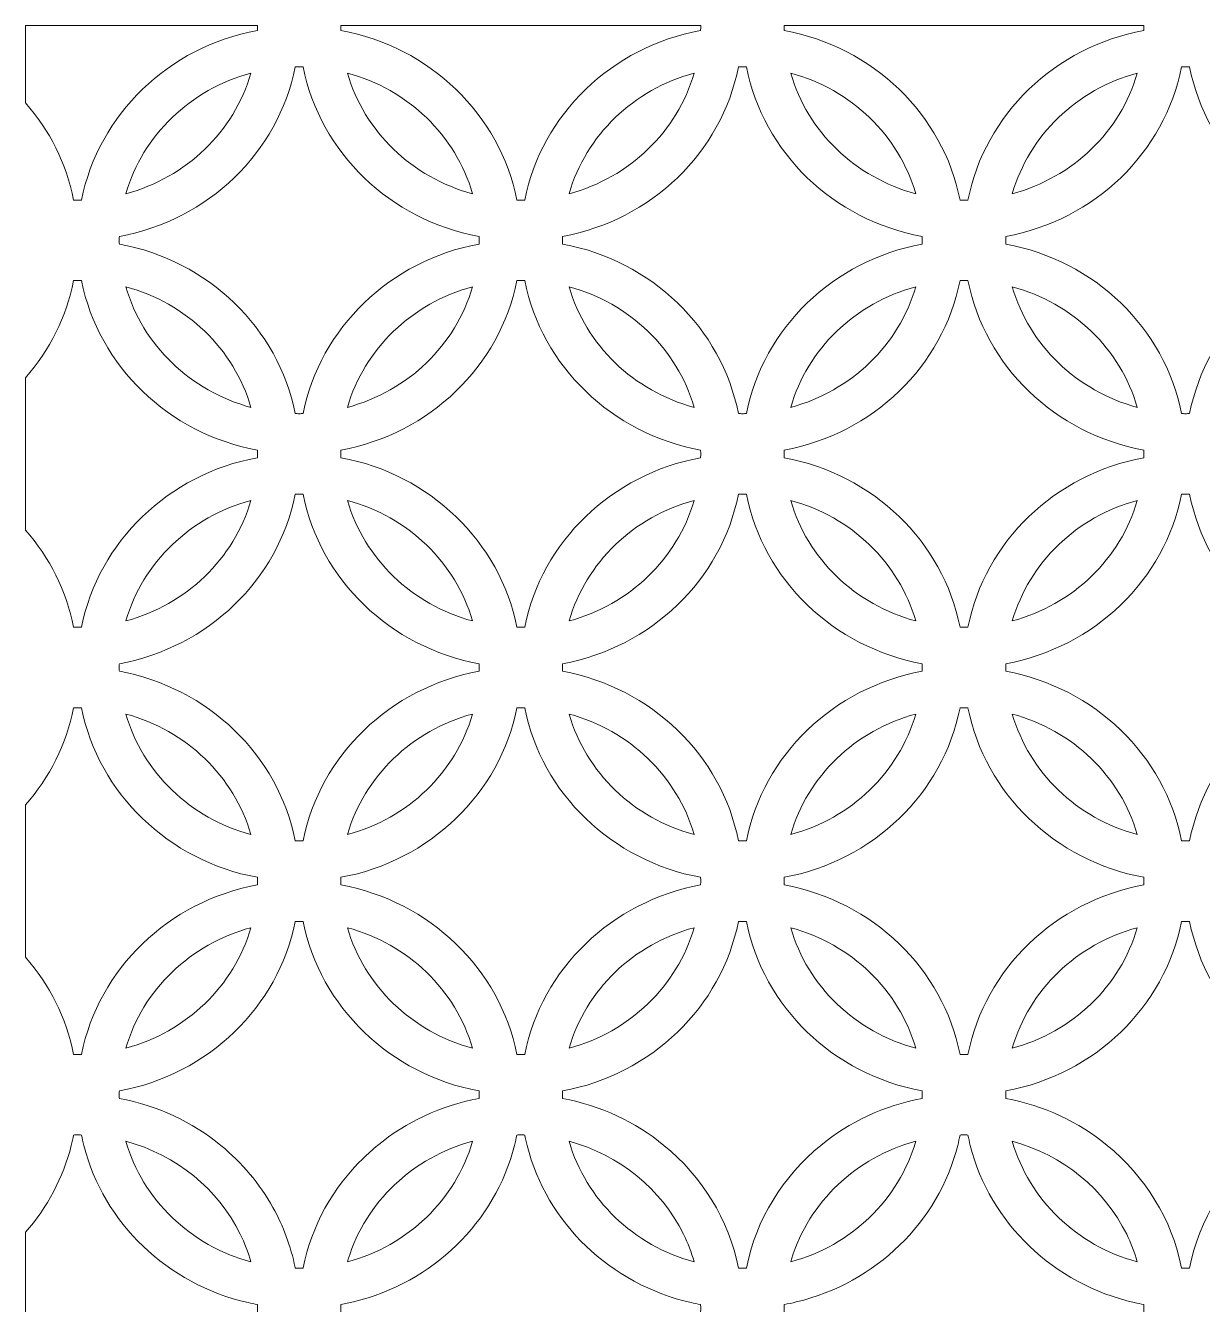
# Model space of a CAD drawing. Header units: millimetres. Extents: x -1200 to 1200, y -590 to 590.
# Drawn here: x -1200 to -657, y 0 to 590 of the extents above; entities that cross this region are included whole.
import ezdxf

# ---------------------------------------------------------------- set-up
doc = ezdxf.new("R2010")
doc.units = ezdxf.units.MM
doc.header["$MEASUREMENT"] = 0
doc.layers.add('Layer 1', color=7, linetype='Continuous')

msp = doc.modelspace()

# ---------------------------------------------------------------- linework, layer by layer
at = {"layer": 'Layer 1', "color": 250, "lineweight": 20}
for points, knots in [([(-1200.05, 589.9734), (-1200.05, 589.9734), (-1093.0627, 589.9734), (-1093.0627, 589.9734), (-1093.0614, 589.8095), (-1093.0606, 589.6453), (-1093.0606, 589.481), (-1093.0606, 588.8933), (-1093.0702, 588.3088), (-1093.0831, 587.7244), (-1134.0907, 580.1821), (-1166.4067, 549.0254), (-1174.2332, 509.4997), (-1174.8402, 509.4868), (-1175.4471, 509.4771), (-1176.0541, 509.4771), (-1176.6644, 509.4771), (-1177.2714, 509.4868), (-1177.8783, 509.4997), (-1181.2166, 526.366), (-1189.0187, 541.7061), (-1200.05, 554.3401), (-1200.05, 554.3401), (-1200.05, 589.9734), (-1200.05, 589.9734)], [0, 0, 0, 0, 0.125, 0.125, 0.125, 0.25, 0.25, 0.25, 0.375, 0.375, 0.375, 0.5, 0.5, 0.5, 0.625, 0.625, 0.625, 0.75, 0.75, 0.75, 0.875, 0.875, 0.875, 1, 1, 1, 1]), ([(-1054.5692, 589.9734), (-1054.5692, 589.9734), (-888.5832, 589.9734), (-888.5832, 589.9734), (-888.5818, 589.8095), (-888.581, 589.6453), (-888.581, 589.481), (-888.581, 588.8933), (-888.5908, 588.3088), (-888.6036, 587.7244), (-929.6114, 580.1821), (-961.9305, 549.0254), (-969.7537, 509.4997), (-970.3607, 509.4868), (-970.9676, 509.4771), (-971.5779, 509.4771), (-972.185, 509.4771), (-972.7918, 509.4868), (-973.3989, 509.4997), (-981.222, 549.0254), (-1013.5443, 580.1821), (-1054.5488, 587.7244), (-1054.5617, 588.3088), (-1054.5714, 588.8933), (-1054.5714, 589.481), (-1054.5714, 589.6453), (-1054.5705, 589.8095), (-1054.5692, 589.9734)], [0, 0, 0, 0, 0.11111111, 0.11111111, 0.11111111, 0.22222222, 0.22222222, 0.22222222, 0.33333333, 0.33333333, 0.33333333, 0.44444444, 0.44444444, 0.44444444, 0.55555556, 0.55555556, 0.55555556, 0.66666667, 0.66666667, 0.66666667, 0.77777778, 0.77777778, 0.77777778, 0.88888889, 0.88888889, 0.88888889, 1, 1, 1, 1]), ([(-850.0897, 589.9734), (-850.0897, 589.9734), (-684.1037, 589.9734), (-684.1037, 589.9734), (-684.1024, 589.8095), (-684.1016, 589.6453), (-684.1016, 589.481), (-684.1016, 588.8933), (-684.1112, 588.3088), (-684.1241, 587.7244), (-725.1286, 580.1821), (-757.4477, 549.0254), (-765.274, 509.4997), (-765.881, 509.4868), (-766.4879, 509.4771), (-767.095, 509.4771), (-767.7051, 509.4771), (-768.3122, 509.4868), (-768.9192, 509.4997), (-776.7425, 549.0254), (-809.0648, 580.1821), (-850.069, 587.7244), (-850.0822, 588.3088), (-850.0918, 588.8933), (-850.0918, 589.481), (-850.0918, 589.6453), (-850.091, 589.8095), (-850.0897, 589.9734)], [0, 0, 0, 0, 0.11111111, 0.11111111, 0.11111111, 0.22222222, 0.22222222, 0.22222222, 0.33333333, 0.33333333, 0.33333333, 0.44444444, 0.44444444, 0.44444444, 0.55555556, 0.55555556, 0.55555556, 0.66666667, 0.66666667, 0.66666667, 0.77777778, 0.77777778, 0.77777778, 0.88888889, 0.88888889, 0.88888889, 1, 1, 1, 1]), ([(-1075.6386, 410.9437), (-1083.4649, 450.4695), (-1115.7809, 481.6263), (-1156.7884, 489.1685), (-1156.8013, 489.7529), (-1156.8112, 490.3373), (-1156.8112, 490.9249), (-1156.8112, 491.5125), (-1156.8013, 492.0969), (-1156.7884, 492.6814), (-1115.7842, 500.2237), (-1083.4617, 531.3805), (-1075.6386, 570.9061), (-1075.0317, 570.919), (-1074.4246, 570.9288), (-1073.8145, 570.9288), (-1073.2073, 570.9288), (-1072.6005, 570.919), (-1071.9934, 570.9061), (-1064.1703, 531.3805), (-1031.851, 500.2237), (-990.8435, 492.6814), (-990.8304, 492.0969), (-990.8208, 491.5125), (-990.8208, 490.9249), (-990.8208, 490.3373), (-990.8304, 489.7529), (-990.8435, 489.1685), (-1031.8479, 481.6263), (-1064.1703, 450.4727), (-1071.9934, 410.9437), (-1072.6005, 410.931), (-1073.2073, 410.9211), (-1073.8145, 410.9211), (-1074.4246, 410.9211), (-1075.0317, 410.931), (-1075.6386, 410.9437)], [0, 0, 0, 0, 0.08333333, 0.08333333, 0.08333333, 0.16666667, 0.16666667, 0.16666667, 0.25, 0.25, 0.25, 0.33333333, 0.33333333, 0.33333333, 0.41666667, 0.41666667, 0.41666667, 0.5, 0.5, 0.5, 0.58333333, 0.58333333, 0.58333333, 0.66666667, 0.66666667, 0.66666667, 0.75, 0.75, 0.75, 0.83333333, 0.83333333, 0.83333333, 0.91666667, 0.91666667, 0.91666667, 1, 1, 1, 1]), ([(-1153.7826, 512.3957), (-1146.0176, 539.3166), (-1124.0139, 560.5259), (-1096.089, 568.0102), (-1103.8542, 541.0893), (-1125.8577, 519.8799), (-1153.7826, 512.3957)], [0, 0, 0, 0, 0.5, 0.5, 0.5, 1, 1, 1, 1]), ([(-993.8493, 512.3957), (-1021.7743, 519.8799), (-1043.7778, 541.0893), (-1051.5429, 568.0102), (-1023.6178, 560.5259), (-1001.6143, 539.3166), (-993.8493, 512.3957)], [0, 0, 0, 0, 0.5, 0.5, 0.5, 1, 1, 1, 1]), ([(-871.159, 410.9437), (-878.9822, 450.4695), (-911.3046, 481.6263), (-952.3091, 489.1685), (-952.3219, 489.7529), (-952.3317, 490.3373), (-952.3317, 490.9249), (-952.3317, 491.5125), (-952.3219, 492.0969), (-952.3091, 492.6814), (-911.3046, 500.2237), (-878.9822, 531.3805), (-871.159, 570.9061), (-870.5521, 570.919), (-869.945, 570.9288), (-869.3348, 570.9288), (-868.7279, 570.9288), (-868.1207, 570.919), (-867.514, 570.9061), (-859.6909, 531.3805), (-827.3717, 500.2237), (-786.3639, 492.6814), (-786.351, 492.0969), (-786.3412, 491.5125), (-786.3412, 490.9249), (-786.3412, 490.3373), (-786.351, 489.7529), (-786.3639, 489.1685), (-827.3683, 481.6263), (-859.6909, 450.4727), (-867.514, 410.9437), (-868.1207, 410.931), (-868.7279, 410.9211), (-869.3348, 410.9211), (-869.945, 410.9211), (-870.5521, 410.931), (-871.159, 410.9437)], [0, 0, 0, 0, 0.08333333, 0.08333333, 0.08333333, 0.16666667, 0.16666667, 0.16666667, 0.25, 0.25, 0.25, 0.33333333, 0.33333333, 0.33333333, 0.41666667, 0.41666667, 0.41666667, 0.5, 0.5, 0.5, 0.58333333, 0.58333333, 0.58333333, 0.66666667, 0.66666667, 0.66666667, 0.75, 0.75, 0.75, 0.83333333, 0.83333333, 0.83333333, 0.91666667, 0.91666667, 0.91666667, 1, 1, 1, 1]), ([(-949.3032, 512.3957), (-941.5381, 539.3166), (-919.5345, 560.5259), (-891.6096, 568.0102), (-899.3746, 541.0893), (-921.3781, 519.8799), (-949.3032, 512.3957)], [0, 0, 0, 0, 0.5, 0.5, 0.5, 1, 1, 1, 1]), ([(-789.3698, 512.3957), (-817.2949, 519.8799), (-839.2982, 541.0893), (-847.0635, 568.0102), (-819.1383, 560.5259), (-797.1348, 539.3166), (-789.3698, 512.3957)], [0, 0, 0, 0, 0.5, 0.5, 0.5, 1, 1, 1, 1]), ([(-666.6795, 410.9437), (-674.5027, 450.4695), (-706.8218, 481.6263), (-747.8294, 489.1685), (-747.8423, 489.7529), (-747.8519, 490.3373), (-747.8519, 490.9249), (-747.8519, 491.5125), (-747.8423, 492.0969), (-747.8294, 492.6814), (-706.825, 500.2237), (-674.5027, 531.3805), (-666.6795, 570.9061), (-666.0725, 570.919), (-665.4656, 570.9288), (-664.8554, 570.9288), (-664.2483, 570.9288), (-663.6415, 570.919), (-663.0343, 570.9061), (-655.2113, 531.3805), (-622.8886, 500.2237), (-581.8845, 492.6814), (-581.8714, 492.0969), (-581.8619, 491.5125), (-581.8619, 490.9249), (-581.8619, 490.3373), (-581.8714, 489.7529), (-581.8845, 489.1685), (-622.8886, 481.6263), (-655.2113, 450.4727), (-663.0343, 410.9437), (-663.6415, 410.931), (-664.2483, 410.9211), (-664.8554, 410.9211), (-665.4656, 410.9211), (-666.0725, 410.931), (-666.6795, 410.9437)], [0, 0, 0, 0, 0.08333333, 0.08333333, 0.08333333, 0.16666667, 0.16666667, 0.16666667, 0.25, 0.25, 0.25, 0.33333333, 0.33333333, 0.33333333, 0.41666667, 0.41666667, 0.41666667, 0.5, 0.5, 0.5, 0.58333333, 0.58333333, 0.58333333, 0.66666667, 0.66666667, 0.66666667, 0.75, 0.75, 0.75, 0.83333333, 0.83333333, 0.83333333, 0.91666667, 0.91666667, 0.91666667, 1, 1, 1, 1]), ([(-744.8236, 512.3957), (-737.0585, 539.3166), (-715.055, 560.5259), (-687.13, 568.0102), (-694.895, 541.0893), (-716.8987, 519.8799), (-744.8236, 512.3957)], [0, 0, 0, 0, 0.5, 0.5, 0.5, 1, 1, 1, 1]), ([(-1200.05, 357.2306), (-1200.05, 357.2306), (-1200.05, 427.5104), (-1200.05, 427.5104), (-1189.0186, 440.1446), (-1181.2167, 455.4854), (-1177.8783, 472.3536), (-1177.2714, 472.3632), (-1176.6644, 472.373), (-1176.0541, 472.373), (-1175.4471, 472.373), (-1174.8402, 472.3632), (-1174.2332, 472.3536), (-1166.41, 432.8247), (-1134.0876, 401.671), (-1093.0831, 394.1256), (-1093.0702, 393.5443), (-1093.0606, 392.9601), (-1093.0606, 392.3725), (-1093.0606, 391.7848), (-1093.0702, 391.1971), (-1093.0831, 390.6161), (-1134.0907, 383.0737), (-1166.4067, 351.9168), (-1174.2332, 312.3911), (-1174.8402, 312.3784), (-1175.4471, 312.3688), (-1176.0541, 312.3688), (-1176.6644, 312.3688), (-1177.2714, 312.3784), (-1177.8783, 312.3911), (-1181.2166, 329.2574), (-1189.0187, 344.597), (-1200.05, 357.2306)], [0, 0, 0, 0, 0.09090909, 0.09090909, 0.09090909, 0.18181818, 0.18181818, 0.18181818, 0.27272727, 0.27272727, 0.27272727, 0.36363636, 0.36363636, 0.36363636, 0.45454545, 0.45454545, 0.45454545, 0.54545455, 0.54545455, 0.54545455, 0.63636364, 0.63636364, 0.63636364, 0.72727273, 0.72727273, 0.72727273, 0.81818182, 0.81818182, 0.81818182, 0.90909091, 0.90909091, 0.90909091, 1, 1, 1, 1]), ([(-1054.5714, 392.3725), (-1054.5714, 392.9601), (-1054.5617, 393.5443), (-1054.5488, 394.1256), (-1013.5411, 401.671), (-981.222, 432.8247), (-973.3989, 472.3536), (-972.7918, 472.3632), (-972.185, 472.373), (-971.5779, 472.373), (-970.9676, 472.373), (-970.3607, 472.3632), (-969.7537, 472.3536), (-961.9305, 432.8247), (-929.6081, 401.671), (-888.6036, 394.1256), (-888.5908, 393.5443), (-888.581, 392.9601), (-888.581, 392.3725), (-888.581, 391.7848), (-888.5908, 391.1971), (-888.6036, 390.6161), (-929.6114, 383.0737), (-961.9305, 351.9168), (-969.7537, 312.3911), (-970.3607, 312.3784), (-970.9676, 312.3688), (-971.5779, 312.3688), (-972.185, 312.3688), (-972.7918, 312.3784), (-973.3989, 312.3911), (-981.222, 351.9168), (-1013.5443, 383.0706), (-1054.5488, 390.6161), (-1054.5617, 391.1971), (-1054.5714, 391.7848), (-1054.5714, 392.3725)], [0, 0, 0, 0, 0.08333333, 0.08333333, 0.08333333, 0.16666667, 0.16666667, 0.16666667, 0.25, 0.25, 0.25, 0.33333333, 0.33333333, 0.33333333, 0.41666667, 0.41666667, 0.41666667, 0.5, 0.5, 0.5, 0.58333333, 0.58333333, 0.58333333, 0.66666667, 0.66666667, 0.66666667, 0.75, 0.75, 0.75, 0.83333333, 0.83333333, 0.83333333, 0.91666667, 0.91666667, 0.91666667, 1, 1, 1, 1]), ([(-850.0918, 392.3725), (-850.0918, 392.9601), (-850.0822, 393.5443), (-850.069, 394.1256), (-809.0615, 401.671), (-776.7425, 432.8247), (-768.9192, 472.3536), (-768.3122, 472.3632), (-767.7051, 472.373), (-767.095, 472.373), (-766.4879, 472.373), (-765.881, 472.3632), (-765.274, 472.3536), (-757.451, 432.8247), (-725.1286, 401.671), (-684.1241, 394.1256), (-684.1112, 393.5443), (-684.1016, 392.9601), (-684.1016, 392.3725), (-684.1016, 391.7848), (-684.1112, 391.1971), (-684.1241, 390.6161), (-725.1286, 383.0737), (-757.4477, 351.9168), (-765.274, 312.3911), (-765.881, 312.3784), (-766.4879, 312.3688), (-767.095, 312.3688), (-767.7051, 312.3688), (-768.3122, 312.3784), (-768.9192, 312.3911), (-776.7425, 351.9168), (-809.0648, 383.0706), (-850.069, 390.6161), (-850.0822, 391.1971), (-850.0918, 391.7848), (-850.0918, 392.3725)], [0, 0, 0, 0, 0.08333333, 0.08333333, 0.08333333, 0.16666667, 0.16666667, 0.16666667, 0.25, 0.25, 0.25, 0.33333333, 0.33333333, 0.33333333, 0.41666667, 0.41666667, 0.41666667, 0.5, 0.5, 0.5, 0.58333333, 0.58333333, 0.58333333, 0.66666667, 0.66666667, 0.66666667, 0.75, 0.75, 0.75, 0.83333333, 0.83333333, 0.83333333, 0.91666667, 0.91666667, 0.91666667, 1, 1, 1, 1]), ([(-1096.089, 413.8431), (-1124.0139, 421.3273), (-1146.0176, 442.5366), (-1153.7826, 469.4544), (-1125.8577, 461.97), (-1103.8542, 440.7608), (-1096.089, 413.8431)], [0, 0, 0, 0, 0.5, 0.5, 0.5, 1, 1, 1, 1]), ([(-1051.5429, 413.8431), (-1043.7778, 440.7608), (-1021.7743, 461.97), (-993.8493, 469.4544), (-1001.6143, 442.5366), (-1023.6178, 421.3273), (-1051.5429, 413.8431)], [0, 0, 0, 0, 0.5, 0.5, 0.5, 1, 1, 1, 1]), ([(-891.6096, 413.8431), (-919.5345, 421.3273), (-941.5381, 442.5366), (-949.3032, 469.4544), (-921.3781, 461.97), (-899.3746, 440.7608), (-891.6096, 413.8431)], [0, 0, 0, 0, 0.5, 0.5, 0.5, 1, 1, 1, 1]), ([(-847.0635, 413.8431), (-839.2982, 440.7608), (-817.2949, 461.97), (-789.3698, 469.4544), (-797.1348, 442.5366), (-819.1383, 421.3273), (-847.0635, 413.8431)], [0, 0, 0, 0, 0.5, 0.5, 0.5, 1, 1, 1, 1]), ([(-687.13, 413.8431), (-715.055, 421.3273), (-737.0585, 442.5366), (-744.8236, 469.4544), (-716.8987, 461.97), (-694.895, 440.7608), (-687.13, 413.8431)], [0, 0, 0, 0, 0.5, 0.5, 0.5, 1, 1, 1, 1]), ([(-1156.7884, 295.573), (-1115.7842, 303.1152), (-1083.4617, 334.2688), (-1075.6386, 373.7977), (-1075.0317, 373.8106), (-1074.4246, 373.8202), (-1073.8145, 373.8202), (-1073.2073, 373.8202), (-1072.6005, 373.8106), (-1071.9934, 373.7977), (-1064.1703, 334.2722), (-1031.851, 303.1152), (-990.8435, 295.573), (-990.8304, 294.9887), (-990.8208, 294.4042), (-990.8208, 293.8166), (-990.8208, 293.229), (-990.8304, 292.6445), (-990.8435, 292.0602), (-1031.8479, 284.518), (-1064.1703, 253.3612), (-1071.9934, 213.8354), (-1072.6005, 213.8226), (-1073.2073, 213.8129), (-1073.8145, 213.8129), (-1074.4246, 213.8129), (-1075.0317, 213.8226), (-1075.6386, 213.8354), (-1083.4649, 253.3612), (-1115.7809, 284.518), (-1156.7884, 292.0602), (-1156.8013, 292.6445), (-1156.8112, 293.229), (-1156.8112, 293.8166), (-1156.8112, 294.4042), (-1156.8013, 294.9887), (-1156.7884, 295.573)], [0, 0, 0, 0, 0.08333333, 0.08333333, 0.08333333, 0.16666667, 0.16666667, 0.16666667, 0.25, 0.25, 0.25, 0.33333333, 0.33333333, 0.33333333, 0.41666667, 0.41666667, 0.41666667, 0.5, 0.5, 0.5, 0.58333333, 0.58333333, 0.58333333, 0.66666667, 0.66666667, 0.66666667, 0.75, 0.75, 0.75, 0.83333333, 0.83333333, 0.83333333, 0.91666667, 0.91666667, 0.91666667, 1, 1, 1, 1]), ([(-952.3091, 295.573), (-911.3046, 303.1152), (-878.9822, 334.2688), (-871.159, 373.7977), (-870.5521, 373.8106), (-869.945, 373.8202), (-869.3348, 373.8202), (-868.7279, 373.8202), (-868.1207, 373.8106), (-867.514, 373.7977), (-859.6909, 334.2722), (-827.3717, 303.1152), (-786.3639, 295.573), (-786.351, 294.9887), (-786.3412, 294.4042), (-786.3412, 293.8166), (-786.3412, 293.229), (-786.351, 292.6445), (-786.3639, 292.0602), (-827.3683, 284.518), (-859.6909, 253.3612), (-867.514, 213.8354), (-868.1207, 213.8226), (-868.7279, 213.8129), (-869.3348, 213.8129), (-869.945, 213.8129), (-870.5521, 213.8226), (-871.159, 213.8354), (-878.9822, 253.3612), (-911.3046, 284.518), (-952.3091, 292.0602), (-952.3219, 292.6445), (-952.3317, 293.229), (-952.3317, 293.8166), (-952.3317, 294.4042), (-952.3219, 294.9887), (-952.3091, 295.573)], [0, 0, 0, 0, 0.08333333, 0.08333333, 0.08333333, 0.16666667, 0.16666667, 0.16666667, 0.25, 0.25, 0.25, 0.33333333, 0.33333333, 0.33333333, 0.41666667, 0.41666667, 0.41666667, 0.5, 0.5, 0.5, 0.58333333, 0.58333333, 0.58333333, 0.66666667, 0.66666667, 0.66666667, 0.75, 0.75, 0.75, 0.83333333, 0.83333333, 0.83333333, 0.91666667, 0.91666667, 0.91666667, 1, 1, 1, 1]), ([(-747.8294, 295.573), (-706.825, 303.1152), (-674.5027, 334.2688), (-666.6795, 373.7977), (-666.0725, 373.8106), (-665.4656, 373.8202), (-664.8554, 373.8202), (-664.2483, 373.8202), (-663.6415, 373.8106), (-663.0343, 373.7977), (-655.2113, 334.2722), (-622.8886, 303.1152), (-581.8845, 295.573), (-581.8714, 294.9887), (-581.8619, 294.4042), (-581.8619, 293.8166), (-581.8619, 293.229), (-581.8714, 292.6445), (-581.8845, 292.0602), (-622.8886, 284.518), (-655.2113, 253.3612), (-663.0343, 213.8354), (-663.6415, 213.8226), (-664.2483, 213.8129), (-664.8554, 213.8129), (-665.4656, 213.8129), (-666.0725, 213.8226), (-666.6795, 213.8354), (-674.5027, 253.3612), (-706.8218, 284.518), (-747.8294, 292.0602), (-747.8423, 292.6445), (-747.8519, 293.229), (-747.8519, 293.8166), (-747.8519, 294.4042), (-747.8423, 294.9887), (-747.8294, 295.573)], [0, 0, 0, 0, 0.08333333, 0.08333333, 0.08333333, 0.16666667, 0.16666667, 0.16666667, 0.25, 0.25, 0.25, 0.33333333, 0.33333333, 0.33333333, 0.41666667, 0.41666667, 0.41666667, 0.5, 0.5, 0.5, 0.58333333, 0.58333333, 0.58333333, 0.66666667, 0.66666667, 0.66666667, 0.75, 0.75, 0.75, 0.83333333, 0.83333333, 0.83333333, 0.91666667, 0.91666667, 0.91666667, 1, 1, 1, 1]), ([(-1153.7826, 315.2875), (-1146.0176, 342.2051), (-1124.0139, 363.4143), (-1096.089, 370.8983), (-1103.8542, 343.9808), (-1125.8577, 322.7714), (-1153.7826, 315.2875)], [0, 0, 0, 0, 0.5, 0.5, 0.5, 1, 1, 1, 1]), ([(-993.8493, 315.2875), (-1021.7743, 322.7714), (-1043.7778, 343.9808), (-1051.5429, 370.8983), (-1023.6178, 363.4143), (-1001.6143, 342.2051), (-993.8493, 315.2875)], [0, 0, 0, 0, 0.5, 0.5, 0.5, 1, 1, 1, 1]), ([(-949.3032, 315.2875), (-941.5381, 342.2051), (-919.5345, 363.4143), (-891.6096, 370.8983), (-899.3746, 343.9808), (-921.3781, 322.7714), (-949.3032, 315.2875)], [0, 0, 0, 0, 0.5, 0.5, 0.5, 1, 1, 1, 1]), ([(-789.3698, 315.2875), (-817.2949, 322.7714), (-839.2982, 343.9808), (-847.0635, 370.8983), (-819.1383, 363.4143), (-797.1348, 342.2051), (-789.3698, 315.2875)], [0, 0, 0, 0, 0.5, 0.5, 0.5, 1, 1, 1, 1]), ([(-744.8236, 315.2875), (-737.0585, 342.2051), (-715.055, 363.4143), (-687.13, 370.8983), (-694.895, 343.9808), (-716.8987, 322.7714), (-744.8236, 315.2875)], [0, 0, 0, 0, 0.5, 0.5, 0.5, 1, 1, 1, 1]), ([(-1200.05, 160.1214), (-1200.05, 160.1214), (-1200.05, 230.4004), (-1200.05, 230.4004), (-1189.0186, 243.0346), (-1181.2167, 258.3752), (-1177.8783, 275.2419), (-1177.2714, 275.2549), (-1176.6644, 275.2644), (-1176.0541, 275.2644), (-1175.4471, 275.2644), (-1174.8402, 275.2549), (-1174.2332, 275.2419), (-1166.41, 235.7164), (-1134.0876, 204.5594), (-1093.0831, 197.017), (-1093.0702, 196.4329), (-1093.0606, 195.8485), (-1093.0606, 195.2607), (-1093.0606, 194.6731), (-1093.0702, 194.0888), (-1093.0831, 193.5043), (-1134.0907, 185.9622), (-1166.4067, 154.8053), (-1174.2332, 115.2798), (-1174.8402, 115.2666), (-1175.4471, 115.2569), (-1176.0541, 115.2569), (-1176.6644, 115.2569), (-1177.2714, 115.2666), (-1177.8783, 115.2798), (-1181.2166, 132.1474), (-1189.0187, 147.4877), (-1200.05, 160.1214)], [0, 0, 0, 0, 0.09090909, 0.09090909, 0.09090909, 0.18181818, 0.18181818, 0.18181818, 0.27272727, 0.27272727, 0.27272727, 0.36363636, 0.36363636, 0.36363636, 0.45454545, 0.45454545, 0.45454545, 0.54545455, 0.54545455, 0.54545455, 0.63636364, 0.63636364, 0.63636364, 0.72727273, 0.72727273, 0.72727273, 0.81818182, 0.81818182, 0.81818182, 0.90909091, 0.90909091, 0.90909091, 1, 1, 1, 1]), ([(-1153.7826, 272.3458), (-1125.8577, 264.8617), (-1103.8542, 243.6524), (-1096.089, 216.7317), (-1124.0139, 224.2155), (-1146.0176, 245.425), (-1153.7826, 272.3458)], [0, 0, 0, 0, 0.5, 0.5, 0.5, 1, 1, 1, 1]), ([(-1054.5714, 195.2607), (-1054.5714, 195.8485), (-1054.5617, 196.4329), (-1054.5488, 197.017), (-1013.5411, 204.5594), (-981.222, 235.7164), (-973.3989, 275.2419), (-972.7918, 275.2549), (-972.185, 275.2644), (-971.5779, 275.2644), (-970.9676, 275.2644), (-970.3607, 275.2549), (-969.7537, 275.2419), (-961.9305, 235.7164), (-929.6081, 204.5594), (-888.6036, 197.017), (-888.5908, 196.4329), (-888.581, 195.8485), (-888.581, 195.2607), (-888.581, 194.6731), (-888.5908, 194.0888), (-888.6036, 193.5043), (-929.6114, 185.9622), (-961.9305, 154.8053), (-969.7537, 115.2798), (-970.3607, 115.2666), (-970.9676, 115.2569), (-971.5779, 115.2569), (-972.185, 115.2569), (-972.7918, 115.2666), (-973.3989, 115.2798), (-981.222, 154.8084), (-1013.5443, 185.9622), (-1054.5488, 193.5043), (-1054.5617, 194.0888), (-1054.5714, 194.6731), (-1054.5714, 195.2607)], [0, 0, 0, 0, 0.08333333, 0.08333333, 0.08333333, 0.16666667, 0.16666667, 0.16666667, 0.25, 0.25, 0.25, 0.33333333, 0.33333333, 0.33333333, 0.41666667, 0.41666667, 0.41666667, 0.5, 0.5, 0.5, 0.58333333, 0.58333333, 0.58333333, 0.66666667, 0.66666667, 0.66666667, 0.75, 0.75, 0.75, 0.83333333, 0.83333333, 0.83333333, 0.91666667, 0.91666667, 0.91666667, 1, 1, 1, 1]), ([(-1051.5429, 216.7317), (-1043.7778, 243.6524), (-1021.7743, 264.8617), (-993.8493, 272.3458), (-1001.6143, 245.425), (-1023.6178, 224.2155), (-1051.5429, 216.7317)], [0, 0, 0, 0, 0.5, 0.5, 0.5, 1, 1, 1, 1]), ([(-949.3032, 272.3458), (-921.3781, 264.8617), (-899.3746, 243.6524), (-891.6096, 216.7317), (-919.5345, 224.2155), (-941.5381, 245.425), (-949.3032, 272.3458)], [0, 0, 0, 0, 0.5, 0.5, 0.5, 1, 1, 1, 1]), ([(-850.0918, 195.2607), (-850.0918, 195.8485), (-850.0822, 196.4329), (-850.069, 197.017), (-809.0615, 204.5594), (-776.7425, 235.7164), (-768.9192, 275.2419), (-768.3122, 275.2549), (-767.7051, 275.2644), (-767.095, 275.2644), (-766.4879, 275.2644), (-765.881, 275.2549), (-765.274, 275.2419), (-757.451, 235.7164), (-725.1286, 204.5594), (-684.1241, 197.017), (-684.1112, 196.4329), (-684.1016, 195.8485), (-684.1016, 195.2607), (-684.1016, 194.6731), (-684.1112, 194.0888), (-684.1241, 193.5043), (-725.1286, 185.9622), (-757.4477, 154.8053), (-765.274, 115.2798), (-765.881, 115.2666), (-766.4879, 115.2569), (-767.095, 115.2569), (-767.7051, 115.2569), (-768.3122, 115.2666), (-768.9192, 115.2798), (-776.7425, 154.8084), (-809.0648, 185.9622), (-850.069, 193.5043), (-850.0822, 194.0888), (-850.0918, 194.6731), (-850.0918, 195.2607)], [0, 0, 0, 0, 0.08333333, 0.08333333, 0.08333333, 0.16666667, 0.16666667, 0.16666667, 0.25, 0.25, 0.25, 0.33333333, 0.33333333, 0.33333333, 0.41666667, 0.41666667, 0.41666667, 0.5, 0.5, 0.5, 0.58333333, 0.58333333, 0.58333333, 0.66666667, 0.66666667, 0.66666667, 0.75, 0.75, 0.75, 0.83333333, 0.83333333, 0.83333333, 0.91666667, 0.91666667, 0.91666667, 1, 1, 1, 1]), ([(-847.0635, 216.7317), (-839.2982, 243.6524), (-817.2949, 264.8617), (-789.3698, 272.3458), (-797.1348, 245.425), (-819.1383, 224.2155), (-847.0635, 216.7317)], [0, 0, 0, 0, 0.5, 0.5, 0.5, 1, 1, 1, 1]), ([(-687.13, 216.7317), (-715.055, 224.2155), (-737.0585, 245.425), (-744.8236, 272.3458), (-716.8987, 264.8617), (-694.895, 243.6524), (-687.13, 216.7317)], [0, 0, 0, 0, 0.5, 0.5, 0.5, 1, 1, 1, 1]), ([(-1156.7884, 98.4614), (-1115.7842, 106.0069), (-1083.4617, 137.1604), (-1075.6386, 176.6893), (-1075.0317, 176.6991), (-1074.4246, 176.7121), (-1073.8145, 176.7121), (-1073.2073, 176.7121), (-1072.6005, 176.6991), (-1071.9934, 176.6893), (-1064.1703, 137.1637), (-1031.851, 106.0069), (-990.8435, 98.4614), (-990.8304, 97.877), (-990.8208, 97.2958), (-990.8208, 96.7083), (-990.8208, 96.1206), (-990.8304, 95.5362), (-990.8435, 94.9517), (-1008.4655, 91.709), (-1024.4842, 84.1058), (-1037.6433, 73.3518), (-1039.9706, 71.4501), (-1042.2085, 69.4499), (-1044.35, 67.3577), (-1058.2501, 53.7775), (-1068.0903, 36.3269), (-1071.9718, 16.8357), (-1071.9791, 16.7993), (-1071.9862, 16.7634), (-1071.9934, 16.7271), (-1072.6005, 16.7143), (-1073.2073, 16.7044), (-1073.8145, 16.7044), (-1074.4246, 16.7044), (-1075.0317, 16.7143), (-1075.6386, 16.7271), (-1075.6563, 16.8163), (-1075.6741, 16.9056), (-1075.692, 16.9945), (-1077.6685, 26.8289), (-1081.162, 36.1419), (-1085.9279, 44.6978), (-1092.0318, 55.6545), (-1100.223, 65.3701), (-1109.9883, 73.3522), (-1123.1471, 84.1061), (-1139.1651, 91.7091), (-1156.7884, 94.9517), (-1156.8013, 95.5362), (-1156.8112, 96.1206), (-1156.8112, 96.7083), (-1156.8112, 97.2958), (-1156.8013, 97.877), (-1156.7884, 98.4614)], [0, 0, 0, 0, 0.05555556, 0.05555556, 0.05555556, 0.11111111, 0.11111111, 0.11111111, 0.16666667, 0.16666667, 0.16666667, 0.22222222, 0.22222222, 0.22222222, 0.27777778, 0.27777778, 0.27777778, 0.33333333, 0.33333333, 0.33333333, 0.38888889, 0.38888889, 0.38888889, 0.44444444, 0.44444444, 0.44444444, 0.5, 0.5, 0.5, 0.55555556, 0.55555556, 0.55555556, 0.61111111, 0.61111111, 0.61111111, 0.66666667, 0.66666667, 0.66666667, 0.72222222, 0.72222222, 0.72222222, 0.77777778, 0.77777778, 0.77777778, 0.83333333, 0.83333333, 0.83333333, 0.88888889, 0.88888889, 0.88888889, 0.94444444, 0.94444444, 0.94444444, 1, 1, 1, 1]), ([(-1153.7826, 118.1791), (-1146.0176, 145.0967), (-1124.0139, 166.3059), (-1096.089, 173.7901), (-1103.8542, 146.8723), (-1125.8577, 125.6632), (-1153.7826, 118.1791)], [0, 0, 0, 0, 0.5, 0.5, 0.5, 1, 1, 1, 1]), ([(-993.8493, 118.1791), (-1021.7743, 125.6632), (-1043.7778, 146.8723), (-1051.5429, 173.7901), (-1023.6178, 166.3059), (-1001.6143, 145.0967), (-993.8493, 118.1791)], [0, 0, 0, 0, 0.5, 0.5, 0.5, 1, 1, 1, 1]), ([(-952.3091, 98.4614), (-911.3046, 106.0069), (-878.9822, 137.1604), (-871.159, 176.6893), (-870.5521, 176.6991), (-869.945, 176.7121), (-869.3348, 176.7121), (-868.7279, 176.7121), (-868.1207, 176.6991), (-867.514, 176.6893), (-859.6909, 137.1637), (-827.3717, 106.0069), (-786.3639, 98.4614), (-786.351, 97.877), (-786.3412, 97.2958), (-786.3412, 96.7083), (-786.3412, 96.1206), (-786.351, 95.5362), (-786.3639, 94.9517), (-803.986, 91.709), (-820.0048, 84.1058), (-833.1639, 73.3518), (-850.6246, 59.0842), (-863.0519, 39.2666), (-867.514, 16.7271), (-868.1207, 16.7143), (-868.7279, 16.7044), (-869.3348, 16.7044), (-869.945, 16.7044), (-870.5521, 16.7143), (-871.159, 16.7271), (-875.621, 39.2666), (-888.0484, 59.0809), (-905.5088, 73.3521), (-918.6685, 84.1061), (-934.687, 91.709), (-952.3091, 94.9517), (-952.3219, 95.5362), (-952.3317, 96.1206), (-952.3317, 96.7083), (-952.3317, 97.2958), (-952.3219, 97.877), (-952.3091, 98.4614)], [0, 0, 0, 0, 0.07142857, 0.07142857, 0.07142857, 0.14285714, 0.14285714, 0.14285714, 0.21428571, 0.21428571, 0.21428571, 0.28571429, 0.28571429, 0.28571429, 0.35714286, 0.35714286, 0.35714286, 0.42857143, 0.42857143, 0.42857143, 0.5, 0.5, 0.5, 0.57142857, 0.57142857, 0.57142857, 0.64285714, 0.64285714, 0.64285714, 0.71428571, 0.71428571, 0.71428571, 0.78571429, 0.78571429, 0.78571429, 0.85714286, 0.85714286, 0.85714286, 0.92857143, 0.92857143, 0.92857143, 1, 1, 1, 1]), ([(-949.3032, 118.1791), (-941.5381, 145.0967), (-919.5345, 166.3059), (-891.6096, 173.7901), (-899.3746, 146.8723), (-921.3781, 125.6632), (-949.3032, 118.1791)], [0, 0, 0, 0, 0.5, 0.5, 0.5, 1, 1, 1, 1]), ([(-789.3698, 118.1791), (-817.2949, 125.6632), (-839.2982, 146.8723), (-847.0635, 173.7901), (-819.1383, 166.3059), (-797.1348, 145.0967), (-789.3698, 118.1791)], [0, 0, 0, 0, 0.5, 0.5, 0.5, 1, 1, 1, 1]), ([(-747.8294, 98.4614), (-706.825, 106.0069), (-674.5027, 137.1604), (-666.6795, 176.6893), (-666.0725, 176.6991), (-665.4656, 176.7121), (-664.8554, 176.7121), (-664.2483, 176.7121), (-663.6415, 176.6991), (-663.0343, 176.6893), (-655.2113, 137.1637), (-622.8886, 106.0069), (-581.8845, 98.4614), (-581.8714, 97.877), (-581.8619, 97.2958), (-581.8619, 96.7083), (-581.8619, 96.1206), (-581.8714, 95.5362), (-581.8845, 94.9517), (-599.5067, 91.709), (-615.5252, 84.1058), (-628.6841, 73.3518), (-646.145, 59.0842), (-658.5721, 39.2666), (-663.0343, 16.7271), (-663.6415, 16.7143), (-664.2483, 16.7044), (-664.8554, 16.7044), (-665.4656, 16.7044), (-666.0725, 16.7143), (-666.6795, 16.7271), (-671.1416, 39.2666), (-683.5688, 59.0809), (-701.0296, 73.3518), (-701.0296, 73.3518), (-701.0276, 73.3518), (-701.0276, 73.3518), (-714.1871, 84.1058), (-730.2058, 91.709), (-747.8294, 94.9517), (-747.8423, 95.5362), (-747.8519, 96.1206), (-747.8519, 96.7083), (-747.8519, 97.2958), (-747.8423, 97.877), (-747.8294, 98.4614)], [0, 0, 0, 0, 0.06666667, 0.06666667, 0.06666667, 0.13333333, 0.13333333, 0.13333333, 0.2, 0.2, 0.2, 0.26666667, 0.26666667, 0.26666667, 0.33333333, 0.33333333, 0.33333333, 0.4, 0.4, 0.4, 0.46666667, 0.46666667, 0.46666667, 0.53333333, 0.53333333, 0.53333333, 0.6, 0.6, 0.6, 0.66666667, 0.66666667, 0.66666667, 0.73333333, 0.73333333, 0.73333333, 0.8, 0.8, 0.8, 0.86666667, 0.86666667, 0.86666667, 0.93333333, 0.93333333, 0.93333333, 1, 1, 1, 1]), ([(-744.8236, 118.1791), (-737.0585, 145.0967), (-715.055, 166.3059), (-687.13, 173.7901), (-694.895, 146.8723), (-716.8987, 125.6632), (-744.8236, 118.1791)], [0, 0, 0, 0, 0.5, 0.5, 0.5, 1, 1, 1, 1]), ([(-1200.05, -36.9874), (-1200.05, -36.9874), (-1200.05, 33.2902), (-1200.05, 33.2902), (-1190.0708, 44.7199), (-1182.7364, 58.3659), (-1178.9568, 73.3518), (-1178.9568, 73.3518), (-1178.9536, 73.3518), (-1178.9536, 73.3518), (-1178.5554, 74.9312), (-1178.1965, 76.5254), (-1177.8783, 78.1335), (-1177.2714, 78.1463), (-1176.6644, 78.1561), (-1176.0541, 78.1561), (-1175.4471, 78.1561), (-1174.8402, 78.1463), (-1174.2332, 78.1335), (-1173.9149, 76.5254), (-1173.5562, 74.9312), (-1173.1579, 73.3518), (-1173.1579, 73.3518), (-1173.1546, 73.3518), (-1173.1546, 73.3518), (-1164.1085, 37.4847), (-1134.6991, 9.291), (-1097.3995, 0.7967), (-1095.9721, 0.4719), (-1094.5331, 0.1755), (-1093.0831, -0.0912), (-1093.0702, -0.6755), (-1093.0606, -1.2599), (-1093.0606, -1.8476), (-1093.0606, -2.4352), (-1093.0702, -3.0197), (-1093.0831, -3.6041), (-1104.6737, -5.7357), (-1115.5697, -9.754), (-1125.4147, -15.3144), (-1147.8862, -28.007), (-1164.8806, -48.736), (-1172.157, -73.405), (-1172.157, -73.405), (-1172.1613, -73.405), (-1172.1613, -73.405), (-1172.9755, -76.1654), (-1173.6681, -78.9752), (-1174.2332, -81.8285), (-1174.8402, -81.8417), (-1175.4471, -81.8514), (-1176.0541, -81.8514), (-1176.6644, -81.8514), (-1177.2714, -81.8417), (-1177.8783, -81.8285), (-1178.443, -78.9752), (-1179.1356, -76.1654), (-1179.9496, -73.405), (-1179.9496, -73.405), (-1179.9544, -73.405), (-1179.9544, -73.405), (-1183.9526, -59.8485), (-1190.8866, -47.4836), (-1200.05, -36.9874)], [0, 0, 0, 0, 0.04761905, 0.04761905, 0.04761905, 0.0952381, 0.0952381, 0.0952381, 0.14285714, 0.14285714, 0.14285714, 0.19047619, 0.19047619, 0.19047619, 0.23809524, 0.23809524, 0.23809524, 0.28571429, 0.28571429, 0.28571429, 0.33333333, 0.33333333, 0.33333333, 0.38095238, 0.38095238, 0.38095238, 0.42857143, 0.42857143, 0.42857143, 0.47619048, 0.47619048, 0.47619048, 0.52380952, 0.52380952, 0.52380952, 0.57142857, 0.57142857, 0.57142857, 0.61904762, 0.61904762, 0.61904762, 0.66666667, 0.66666667, 0.66666667, 0.71428571, 0.71428571, 0.71428571, 0.76190476, 0.76190476, 0.76190476, 0.80952381, 0.80952381, 0.80952381, 0.85714286, 0.85714286, 0.85714286, 0.9047619, 0.9047619, 0.9047619, 0.95238095, 0.95238095, 0.95238095, 1, 1, 1, 1]), ([(-1054.5714, -1.8476), (-1054.5714, -1.2599), (-1054.5617, -0.6755), (-1054.5488, -0.0911), (-1052.6141, 0.2647), (-1050.6988, 0.6729), (-1048.8043, 1.1324), (-1012.1806, 10.0136), (-983.4075, 37.9437), (-974.4772, 73.3518), (-974.4772, 73.3518), (-974.4741, 73.3518), (-974.4741, 73.3518), (-974.076, 74.9312), (-973.7173, 76.5254), (-973.3989, 78.1335), (-972.7918, 78.1463), (-972.185, 78.1561), (-971.5779, 78.1561), (-970.9676, 78.1561), (-970.3607, 78.1463), (-969.7537, 78.1335), (-969.4353, 76.5254), (-969.0766, 74.9312), (-968.6782, 73.3518), (-968.6782, 73.3518), (-968.6753, 73.3518), (-968.6753, 73.3518), (-959.6293, 37.4847), (-930.2198, 9.2911), (-892.9202, 0.7968), (-891.4928, 0.4719), (-890.0536, 0.1755), (-888.6036, -0.0912), (-888.5908, -0.6755), (-888.581, -1.2599), (-888.581, -1.8476), (-888.581, -2.4352), (-888.5908, -3.0197), (-888.6036, -3.6041), (-900.5521, -5.8017), (-911.7629, -10.004), (-921.8452, -15.8341), (-943.8661, -28.5689), (-960.502, -49.0698), (-967.6775, -73.405), (-967.6775, -73.405), (-967.6824, -73.405), (-967.6824, -73.405), (-968.4965, -76.1654), (-969.1888, -78.9752), (-969.7537, -81.8285), (-970.3607, -81.8417), (-970.9676, -81.8514), (-971.5779, -81.8514), (-972.185, -81.8514), (-972.7918, -81.8417), (-973.3989, -81.8285), (-973.9637, -78.9752), (-974.6559, -76.1654), (-975.4702, -73.405), (-975.4702, -73.405), (-975.4749, -73.405), (-975.4749, -73.405), (-981.9292, -51.5208), (-996.0315, -32.739), (-1014.8192, -19.9166), (-1026.4913, -11.9512), (-1039.9713, -6.2854), (-1054.5488, -3.6041), (-1054.5617, -3.0197), (-1054.5714, -2.4352), (-1054.5714, -1.8476)], [0, 0, 0, 0, 0.04166667, 0.04166667, 0.04166667, 0.08333333, 0.08333333, 0.08333333, 0.125, 0.125, 0.125, 0.16666667, 0.16666667, 0.16666667, 0.20833333, 0.20833333, 0.20833333, 0.25, 0.25, 0.25, 0.29166667, 0.29166667, 0.29166667, 0.33333333, 0.33333333, 0.33333333, 0.375, 0.375, 0.375, 0.41666667, 0.41666667, 0.41666667, 0.45833333, 0.45833333, 0.45833333, 0.5, 0.5, 0.5, 0.54166667, 0.54166667, 0.54166667, 0.58333333, 0.58333333, 0.58333333, 0.625, 0.625, 0.625, 0.66666667, 0.66666667, 0.66666667, 0.70833333, 0.70833333, 0.70833333, 0.75, 0.75, 0.75, 0.79166667, 0.79166667, 0.79166667, 0.83333333, 0.83333333, 0.83333333, 0.875, 0.875, 0.875, 0.91666667, 0.91666667, 0.91666667, 0.95833333, 0.95833333, 0.95833333, 1, 1, 1, 1]), ([(-850.0918, -1.8476), (-850.0918, -1.2599), (-850.0822, -0.6755), (-850.069, -0.0911), (-848.1853, 0.2554), (-846.3198, 0.6516), (-844.4742, 1.0963), (-807.7794, 9.9378), (-778.94, 37.8954), (-769.9977, 73.3518), (-769.9977, 73.3518), (-769.9947, 73.3518), (-769.9947, 73.3518), (-769.5962, 74.9312), (-769.2377, 76.5254), (-768.9192, 78.1335), (-768.3122, 78.1463), (-767.7051, 78.1561), (-767.095, 78.1561), (-766.4879, 78.1561), (-765.881, 78.1463), (-765.274, 78.1335), (-764.9559, 76.5254), (-764.597, 74.9312), (-764.1988, 73.3518), (-764.1988, 73.3518), (-764.1956, 73.3518), (-764.1956, 73.3518), (-755.1557, 37.5085), (-725.7791, 9.3283), (-688.5145, 0.8136), (-687.0628, 0.4819), (-685.599, 0.1801), (-684.1241, -0.0912), (-684.1112, -0.6755), (-684.1016, -1.2599), (-684.1016, -1.8476), (-684.1016, -2.4352), (-684.1112, -3.0197), (-684.1241, -3.6041), (-695.7577, -5.7439), (-706.692, -9.7844), (-716.5664, -15.3778), (-738.982, -28.076), (-755.9337, -48.7768), (-763.1981, -73.405), (-763.1981, -73.405), (-763.202, -73.405), (-763.202, -73.405), (-764.0165, -76.1654), (-764.7092, -78.9752), (-765.274, -81.8285), (-765.881, -81.8417), (-766.4879, -81.8514), (-767.095, -81.8514), (-767.7051, -81.8514), (-768.3122, -81.8417), (-768.9192, -81.8285), (-769.484, -78.9752), (-770.1765, -76.1654), (-770.9906, -73.405), (-770.9906, -73.405), (-770.9954, -73.405), (-770.9954, -73.405), (-777.4694, -51.4541), (-791.6378, -32.6248), (-810.5112, -19.7998), (-822.1437, -11.8957), (-835.5632, -6.2722), (-850.069, -3.6041), (-850.0822, -3.0197), (-850.0918, -2.4352), (-850.0918, -1.8476)], [0, 0, 0, 0, 0.04166667, 0.04166667, 0.04166667, 0.08333333, 0.08333333, 0.08333333, 0.125, 0.125, 0.125, 0.16666667, 0.16666667, 0.16666667, 0.20833333, 0.20833333, 0.20833333, 0.25, 0.25, 0.25, 0.29166667, 0.29166667, 0.29166667, 0.33333333, 0.33333333, 0.33333333, 0.375, 0.375, 0.375, 0.41666667, 0.41666667, 0.41666667, 0.45833333, 0.45833333, 0.45833333, 0.5, 0.5, 0.5, 0.54166667, 0.54166667, 0.54166667, 0.58333333, 0.58333333, 0.58333333, 0.625, 0.625, 0.625, 0.66666667, 0.66666667, 0.66666667, 0.70833333, 0.70833333, 0.70833333, 0.75, 0.75, 0.75, 0.79166667, 0.79166667, 0.79166667, 0.83333333, 0.83333333, 0.83333333, 0.875, 0.875, 0.875, 0.91666667, 0.91666667, 0.91666667, 0.95833333, 0.95833333, 0.95833333, 1, 1, 1, 1]), ([(-1153.7826, 75.2375), (-1130.427, 68.9754), (-1111.2136, 53.1143), (-1101.0082, 32.3434), (-1099.0112, 28.2796), (-1097.3596, 24.0279), (-1096.089, 19.623), (-1124.0139, 27.1073), (-1146.0176, 48.3166), (-1153.7826, 75.2375)], [0, 0, 0, 0, 0.33333333, 0.33333333, 0.33333333, 0.66666667, 0.66666667, 0.66666667, 1, 1, 1, 1]), ([(-1051.5429, 19.623), (-1051.4198, 20.0495), (-1051.2932, 20.4745), (-1051.1631, 20.8979), (-1043.0795, 47.2122), (-1021.3319, 67.8688), (-993.8493, 75.2375), (-1001.6143, 48.3166), (-1023.6178, 27.1073), (-1051.5429, 19.623)], [0, 0, 0, 0, 0.33333333, 0.33333333, 0.33333333, 0.66666667, 0.66666667, 0.66666667, 1, 1, 1, 1]), ([(-891.6096, 19.623), (-919.5345, 27.1073), (-941.5381, 48.3166), (-949.3032, 75.2375), (-925.9499, 68.976), (-906.7377, 53.1174), (-896.5314, 32.349), (-894.5335, 28.2837), (-892.8806, 24.0299), (-891.6096, 19.623)], [0, 0, 0, 0, 0.33333333, 0.33333333, 0.33333333, 0.66666667, 0.66666667, 0.66666667, 1, 1, 1, 1]), ([(-847.0635, 19.623), (-846.9412, 20.0469), (-846.8155, 20.4692), (-846.6863, 20.8898), (-838.6043, 47.2081), (-816.8553, 67.8679), (-789.3698, 75.2375), (-797.1348, 48.3166), (-819.1383, 27.1073), (-847.0635, 19.623)], [0, 0, 0, 0, 0.33333333, 0.33333333, 0.33333333, 0.66666667, 0.66666667, 0.66666667, 1, 1, 1, 1]), ([(-687.13, 19.623), (-715.055, 27.1073), (-737.0585, 48.3166), (-744.8236, 75.2375), (-721.4577, 68.9724), (-702.2373, 53.1001), (-692.0353, 32.3151), (-690.0447, 28.2598), (-688.3976, 24.0177), (-687.13, 19.623)], [0, 0, 0, 0, 0.33333333, 0.33333333, 0.33333333, 0.66666667, 0.66666667, 0.66666667, 1, 1, 1, 1])]:
    msp.add_open_spline(points, degree=3, knots=knots, dxfattribs=at)

doc.saveas('drawing.dxf')
